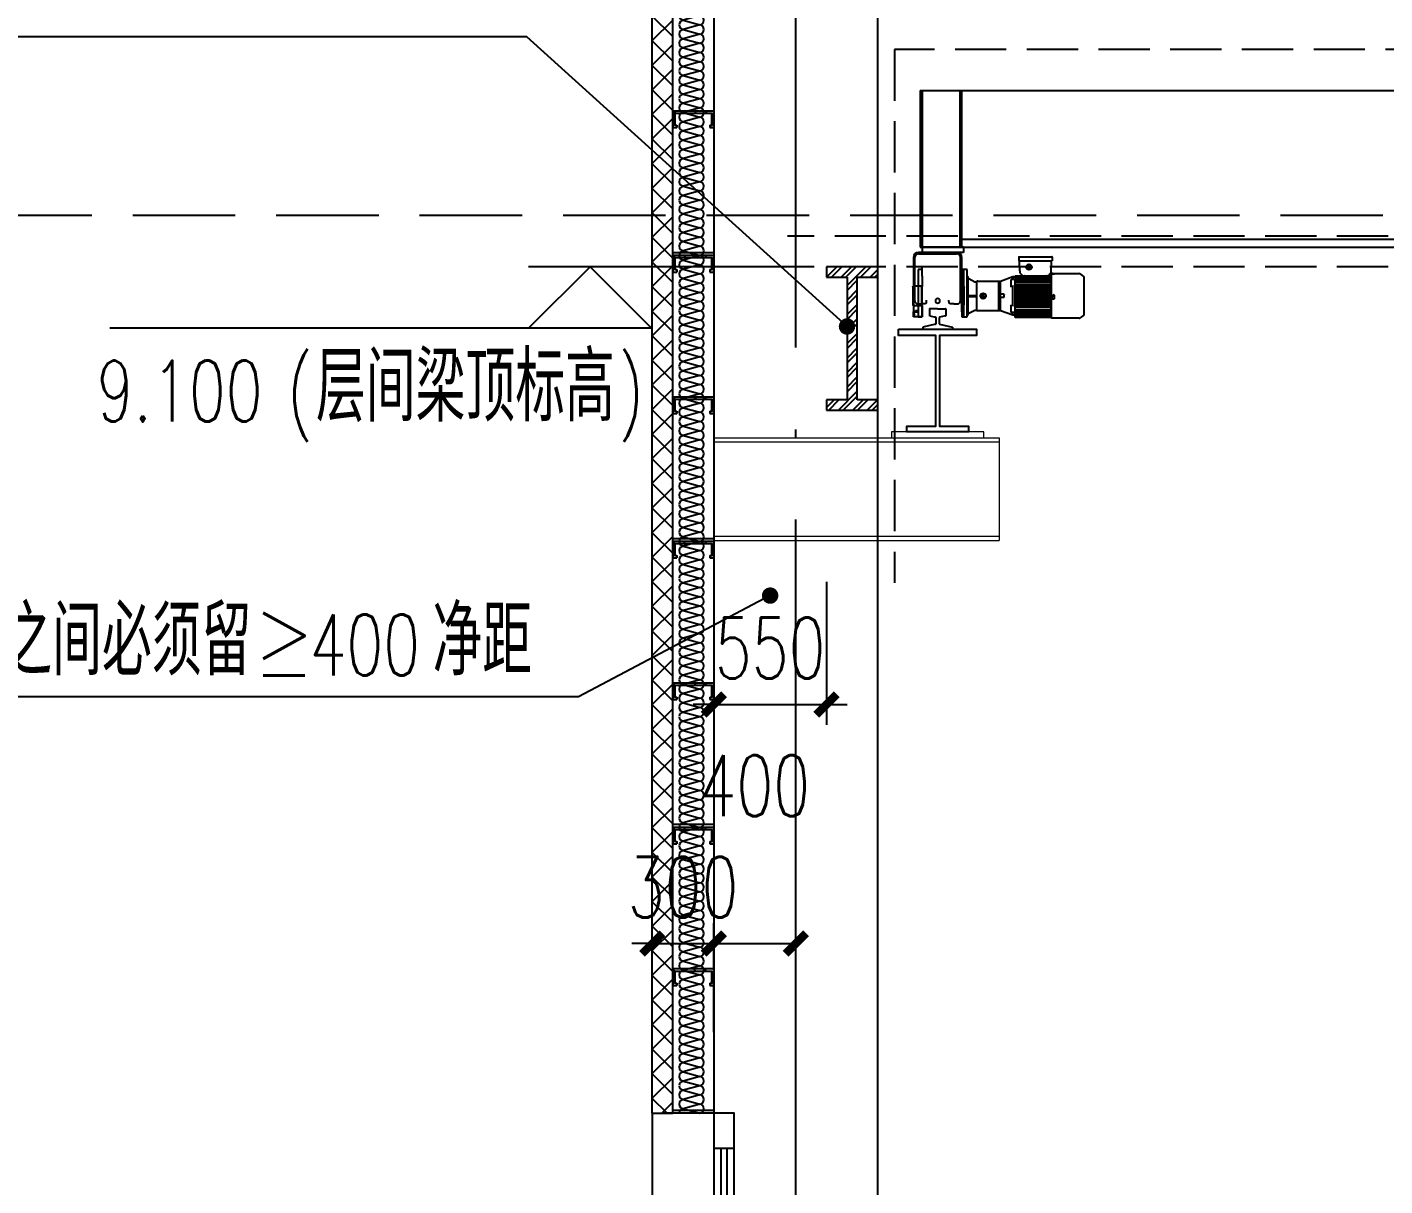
# Model space of a CAD drawing. Extents: x -1899985 to -450366, y 556196 to 2151267.
# Drawn here: x -676970 to -670346, y 572874 to 578526 of the extents above; entities that cross this region are included whole.
import ezdxf

# ---------------------------------------------------------------- set-up
doc = ezdxf.new("R2010")
doc.units = 0
doc.header["$LTSCALE"] = 1000
doc.header["$MEASUREMENT"] = 0
for name, pattern in [('__DASH', [0.35, 0.25, -0.1]), ('DASH', [0.35, 0.25, -0.1]), ('DOTE', [2.42, 2, -0.2, 0.02, -0.2]), ('HIDDEN', [0.375, 0.25, -0.125])]:
    doc.linetypes.add(name, pattern=pattern)
doc.layers.get('Defpoints').update_dxf_attribs({"color": 210})
for name, color, linetype in [('06A-01-03', 7, 'Continuous'), ('5剖面线层', 2, 'Continuous'), ('A-AXIS-DOTE', 14, 'DOTE'), ('A-AXIS-DP', 126, 'Continuous'), ('A-AXIS-SYMB', 3, 'Continuous'), ('A-HATCH-2', 251, 'Continuous'), ('A-LIN-V', 9, 'Continuous'), ('A-WINDOW', 140, 'Continuous'), ('AS-COLN', 6, 'Continuous'), ('AS-WALL', 40, 'Continuous'), ('COLUMN', 9, 'Continuous'), ('CRANE', 11, 'HIDDEN'), ('DIM_ELEV', 3, 'Continuous'), ('FAG16-10.01MA1-被', 7, 'Continuous'), ('FAG16-10.02MA1-被', 7, 'Continuous'), ('FAG16-10MA1-端梁结构', 7, 'Continuous'), ('FAG16-20.02MA1-轴', 7, 'Continuous'), ('FHSGH10105-主梁-01', 7, 'Continuous'), ('FHSGH10105-主梁-02', 7, 'Continuous'), ('FHSGH10105-主梁-04', 7, 'Continuous'), ('FHSGH10105-主梁-06', 7, 'Continuous'), ('G80接口', 7, 'Continuous'), ('G80箱体', 7, 'Continuous'), ('PUB_HATCH', 8, 'Continuous'), ('PUB_TEXT', 7, 'Continuous'), ('S-SB', 21, 'Continuous'), ('六角头螺栓_M5-135', 7, 'Continuous'), ('后端盖', 7, 'Continuous'), ('建-墙-填充', 8, 'Continuous'), ('建-柱-钢', 9, 'Continuous'), ('接线盒', 7, 'Continuous'), ('接线盒盖', 7, 'Continuous'), ('机壳', 7, 'Continuous'), ('电机接线盒密封垫', 7, 'Continuous'), ('端盖', 7, 'Continuous'), ('连接板', 7, 'Continuous'), ('齿轴1', 7, 'Continuous')]:
    doc.layers.add(name, color=color, linetype=linetype)
doc.layers.add('A-加建区域', color=47, linetype='Continuous', plot=False)
doc.layers.add('S-bkl', color=4, linetype='Continuous', lineweight=0)
doc.styles.add('_TCH_DIM', font='SIMPLEX', dxfattribs={"bigfont": 'GBCBIG'})
doc.styles.add('_TCH_DIM_T3', font='SIMPLEX', dxfattribs={"width": 0.705882, "bigfont": 'GBCBIG'})
doc.dimstyles.new('_TCH_ARCH&&100', dxfattribs={"dimtxt": 297.5, "dimasz": 100, "dimexe": 100, "dimexo": 100, "dimgap": 126.25, "dimtad": 1, "dimdec": 0, "dimzin": 0, "dimdsep": 46, "dimtxsty": '_TCH_DIM_T3', "dimblk": 'ARCHTICK', "dimcen": 0.09, "dimclrt": 7, "dimazin": 2, "dimtfac": 1, "dimtdec": 0, "dimtix": 1, "dimtmove": 2, "dimatfit": 3, "dimfxl": 0, "dimtolj": 1, "dimtzin": 0, "dimarcsym": 0})

# ---------------------------------------------------------------- blocks, each defined once
blk = doc.blocks.new('w432424324')
at = {"layer": 'A-加建区域', "linetype": 'DASH'}
for points in [[(-750464.7, 577507.5), (-768794.7, 577507.5)], [(-750464.7, 577357.5), (-768794.7, 577357.5)]]:
    blk.add_lwpolyline(points, dxfattribs=at)
at = {"layer": 'COLUMN'}
blk.add_lwpolyline([(-769154.7, 584057.5), (-769154.7, 568257.5), (-768354.7, 568257.5), (-768354.7, 584057.5)], close=True, dxfattribs=at)
blk = doc.blocks.new('CURVEPATTERNLIB$SYSLIB$岩棉板')
at = {"color": 0}
for p, q in [((0, -17), (12, -67)), ((12, -67), (24, -17))]:
    blk.add_line(p, q, dxfattribs=at)
for centre, start, end in [((12, -17), 0, 180), ((0, -67), 270, 0), ((24, -67), 180, 270)]:
    blk.add_arc(centre, 12, start, end, dxfattribs=at)
blk = doc.blocks.new('CURVEPATTERNLIB$SYSLIB$防水材料1')
at = {"layer": 'PUB_HATCH'}
h = blk.add_hatch(dxfattribs=at)
h.set_pattern_fill('ANSI31', color=256, scale=10, angle=90, style=0)
h.set_pattern_definition([(45, (-196995.837, -685381.036), (11.22532015, -11.22532015), [])])
h.paths.add_polyline_path([(35, 0), (0, 0), (0, -100), (35, -100), (35, -90), (30, -90), (30, -95), (5, -95), (5, -5), (30, -5), (30, -10), (35, -10)])
h = blk.add_hatch(dxfattribs=at)
h.set_pattern_fill('ANSI31', color=256, scale=10, angle=90, style=0)
h.set_pattern_definition([(45, (-196695.837, -685381.036), (11.22532015, -11.22532015), [])])
h.paths.add_polyline_path([(335, 0), (300, 0), (300, -100), (335, -100), (335, -90), (330, -90), (330, -95), (305, -95), (305, -5), (330, -5), (330, -10), (335, -10)])
at = {"layer": 'A-LIN-V', "extrusion": (-3.26108e-18, 2.41725e-31, -1)}
blk.add_line((600, 0), (600, -100), dxfattribs=at)
at = {"layer": 'A-LIN-V'}
for p, q in [((30, -10), (35, -10)), ((330, -10), (335, -10)), ((30, -90), (35, -90)), ((330, -90), (335, -90))]:
    blk.add_line(p, q, dxfattribs=at)
at = {"layer": 'A-LIN-V', "extrusion": (-3.26108e-18, 2.41725e-31, -1)}
for points in [[(-35, -10), (-35, 0), (0, 0), (0, -100), (-35, -100), (-35, -90)], [(-335, -10), (-335, 0), (-300, 0), (-300, -100), (-335, -100), (-335, -90)], [(-30, -10), (-30, -5), (-5, -5), (-5, -95), (-30, -95), (-30, -90)], [(-330, -10), (-330, -5), (-305, -5), (-305, -95), (-330, -95), (-330, -90)]]:
    blk.add_lwpolyline(points, dxfattribs=at)
at = {"layer": 'A-LIN-V', "xscale": 0.8142221102150538, "yscale": 0.8108108108108109, "zscale": 0.8142221102150538}
for p in [(0, -20.1), (19.5, -20.1), (39.1, -20.1), (58.6, -20.1), (78.2, -20.1), (97.7, -20.1), (117.2, -20.1), (136.8, -20.1), (156.3, -20.1), (175.9, -20.1), (195.4, -20.1), (215, -20.1), (234.5, -20.1), (254, -20.1), (273.6, -20.1), (293.1, -20.1), (312.7, -20.1), (332.2, -20.1), (351.7, -20.1), (371.3, -20.1), (390.8, -20.1), (410.4, -20.1), (429.9, -20.1), (449.5, -20.1), (469, -20.1), (488.5, -20.1), (508.1, -20.1), (527.6, -20.1), (547.2, -20.1), (566.7, -20.1), (586.2, -20.1)]:
    blk.add_blockref('CURVEPATTERNLIB$SYSLIB$岩棉板', p, dxfattribs=at)
blk = doc.blocks.new('e54645')
at = {"layer": 'PUB_HATCH'}
h = blk.add_hatch(dxfattribs=at)
h.set_pattern_fill('多孔材料', color=256, scale=30, style=0)
h.set_pattern_definition([(45, (60, 0), (-60.000061, 60.000061), []), (135, (60, 0), (-60.000061, -60.000061), [])])
h.paths.add_polyline_path([(-1138445, 572427.5), (-1138445, 578007.5), (-1138545, 578007.5), (-1138545, 572427.5)])
at = {"layer": 'A-LIN-V'}
for p, q in [((-1138545, 572427.5), (-1138545, 567457.5, 0)), ((-1138145, 572427.5), (-1138495, 572427.5))]:
    blk.add_line(p, q, dxfattribs=at)
at = {"layer": 'A-WINDOW'}
for points in [[(-1138245, 572427.5), (-1138245, 572427.5), (-1138245, 572257.5), (-1138145, 572257.5), (-1138145, 572427.5), (-1138245, 572427.5)], [(-1138245, 572257.5), (-1138245, 567627.5)], [(-1138210, 572257.5), (-1138210, 567627.5)]]:
    blk.add_lwpolyline(points, dxfattribs=at)
at = {"layer": 'A-WINDOW', "elevation": 0}
for points in [[(-1138180, 567627.5), (-1138180, 572257.5)], [(-1138145, 567627.5), (-1138145, 572257.5)]]:
    blk.add_lwpolyline(points, dxfattribs=at)
at = {"layer": 'AS-WALL'}
for p, q in [((-1138545, 572427.5), (-1138545, 578007.5)), ((-1138445, 572427.5), (-1138445, 578007.5)), ((-1138545, 572427.5), (-1138445, 572427.5))]:
    blk.add_line(p, q, dxfattribs=at)
at = {"layer": 'COLUMN'}
blk.add_lwpolyline([(-1138245, 582457.5), (-1138245, 567627.5)], dxfattribs=at)
at = {"layer": 'A-HATCH-2', "xscale": 2.302811452123795, "yscale": 1.999999999990687, "zscale": 1.999999999990687, "rotation": 269.9999999986397}
for p in [(-1138245, 578007.5), (-1138245, 576612.5), (-1138245, 575217.5), (-1138245, 573822.5)]:
    blk.add_blockref('CURVEPATTERNLIB$SYSLIB$防水材料1', p, dxfattribs=at)
blk = doc.blocks.new('吊车5')
at = {"layer": '5剖面线层'}
h = blk.add_hatch(color=3, dxfattribs=at)
h.dxf.hatch_style = 1
h.paths.add_polyline_path([(1555843.8, -79902.2, 1), (1555816.6, -79902.2, 1)])
at = {"color": 3, "ltscale": 0.5}
for p, q in [((1555344.4, -80107.2), (1555344.4, -80138.3)), ((1555345.6, -80139.8), (1555374.6, -80146.5)), ((1555384.3, -80105.6), (1555345.9, -80105.6)), ((1555375.9, -80148), (1555375.9, -80179.4)), ((1555384.3, -80105.6), (1555422.6, -80105.6)), ((1555392.7, -80148), (1555392.7, -80179.4)), ((1555423, -80139.8), (1555393.9, -80146.5)), ((1555424.2, -80107.2), (1555424.2, -80138.3)), ((1555374.6, -80181), (1555311.9, -80195.4)), ((1555374.6, -80181), (1555311.9, -80195.4)), ((1555311.9, -80195.4), (1555311.9, -80205.4)), ((1555311.9, -80205.4), (1555456.7, -80205.4)), ((1555375.9, -80153.1), (1555375.9, -80179.4)), ((1555392.7, -80153.1), (1555392.7, -80179.4)), ((1555393.9, -80181), (1555456.7, -80195.4)), ((1555393.9, -80181), (1555456.7, -80195.4)), ((1555456.7, -80195.4), (1555456.7, -80205.4))]:
    blk.add_line(p, q, dxfattribs=at)
at = {"color": 3}
blk.add_line((1555513.5, -80086.9), (1555510.4, -80086.9), dxfattribs=at)
at = {"color": 6, "linetype": 'DASH'}
blk.add_lwpolyline([(1563769.3, -78840.6), (1555174.3, -78840.6), (1555174.3, -81443.1)], dxfattribs=at)
at = {"color": 3}
blk.add_lwpolyline([(1555276.2, -80113.6), (1555289.7, -80113.6), (1555289.7, -80121.4), (1555276.2, -80121.4)], close=True, dxfattribs=at)
at = {"color": 3, "ltscale": 0.5}
for centre, start, end in [((1555345.9, -80107.2), 90, 180), ((1555345.9, -80138.3), 180, 257), ((1555374.3, -80148), 0, 77), ((1555394.3, -80148), 103, 180), ((1555422.6, -80107.2), 0, 90), ((1555422.6, -80138.3), 282.99999, 0), ((1555374.3, -80179.4), 283, 0), ((1555374.3, -80179.4), 283, 0), ((1555394.3, -80179.4), 180, 257), ((1555394.3, -80179.4), 180, 257)]:
    blk.add_arc(centre, 1.57, start, end, dxfattribs=at)
at = {"layer": '06A-01-03', "color": 3, "linetype": 'Continuous'}
for p, q in [((1555939.8, -79934.2), (1555939.8, -79934.3)), ((1555939.8, -79934.2), (1555946.9, -79934.2)), ((1555946.9, -79934.3), (1555939.8, -79934.3)), ((1555939.8, -79934.3), (1555939.8, -79935.1)), ((1555939.8, -80047.8), (1555939.8, -79935.1)), ((1555939.8, -79935.1), (1555950.8, -79935.1)), ((1555946.9, -79934.2), (1555946.9, -79934.3)), ((1555946.9, -79935.1), (1555946.9, -79934.3)), ((1555954.7, -79934.7), (1555954.7, -79934.2)), ((1555954.7, -79934.2), (1556075.4, -79934.2)), ((1556080.2, -79935.8), (1556097.1, -79949.1)), ((1556100.1, -80130.5), (1556100.1, -79955.3)), ((1555946.9, -80047.8), (1555939.8, -80047.8)), ((1555950.8, -80057), (1555939.8, -80057)), ((1555939.8, -80057.1), (1555939.8, -80057)), ((1555939.8, -80151.7), (1555939.8, -80057.1)), ((1555939.8, -80057.1), (1555950.8, -80057.1)), ((1555946.9, -80042.2), (1555946.9, -80047.8)), ((1555954.7, -80053.2), (1555954.7, -80042.2)), ((1556097.1, -80136.7), (1556080.2, -80150)), ((1555946.9, -80151.7), (1555939.8, -80151.7)), ((1556075.4, -80151.7), (1555954.7, -80151.7))]:
    blk.add_line(p, q, dxfattribs=at)
for centre, radius, start, end in [((1555950.8, -79852.4), 81.9, 267.25098, 272.74902), ((1556075.4, -79942), 7.86, 51.84277, 90), ((1556092.2, -79955.3), 7.86, 0, 51.84277), ((1555950.8, -80042.2), 3.93, 359.65217, 180.34783), ((1555950.8, -80053.1), 3.91, 269.79706, 359.8507), ((1555950.8, -80053.2), 3.91, 269.78729, 359.86274), ((1556075.4, -80143.8), 7.86, 270, 308.15723), ((1556092.2, -80130.5), 7.86, 308.15723, 0), ((1555950.8, -80233.5), 81.9, 87.25098, 92.74902)]:
    blk.add_arc(centre, radius, start, end, dxfattribs=at)
blk.add_open_spline([(1555950.8, -79935.1), (1555950.9, -79935.1), (1555951, -79935.1), (1555951.3, -79935.1), (1555951.6, -79935.1), (1555951.9, -79935.1), (1555952.4, -79935.1), (1555953, -79935), (1555953.6, -79935), (1555954.1, -79934.9), (1555954.4, -79934.8), (1555954.6, -79934.8), (1555954.6, -79934.7), (1555954.7, -79934.7), (1555954.7, -79934.7), (1555954.7, -79934.7)], degree=3, knots=[0, 0, 0, 0, 0.041659, 0.083241, 0.124924, 0.187526, 0.250171, 0.374622, 0.499792, 0.624328, 0.7493, 0.81163, 0.874211, 0.937221, 1, 1, 1, 1], dxfattribs=at)
at = {"layer": 'FAG16-10.01MA1-被', "color": 3, "linetype": 'Continuous'}
for p, q in [((1555325, -80082), (1555305.7, -80082)), ((1555328.5, -80078.9), (1555325, -80082)), ((1555329.3, -80062.9), (1555328.5, -80078.9)), ((1555440.1, -80078.7), (1555439.3, -80062.9)), ((1555443.4, -80082), (1555440.1, -80078.7)), ((1555462.9, -80082), (1555443.4, -80082))]:
    blk.add_line(p, q, dxfattribs=at)
at = {"layer": 'FAG16-10.02MA1-被', "color": 3, "linetype": 'Continuous'}
for p, q in [((1555263.4, -79996.8), (1555263.4, -79995.8)), ((1555308.2, -79995.8), (1555263.4, -79995.8)), ((1555263.4, -79996.8), (1555263.4, -80090.1)), ((1555263.4, -79998.1), (1555266.4, -79998.1)), ((1555305, -79998.9), (1555308.2, -79995.8)), ((1555305, -79999.9), (1555305, -79998.9)), ((1555305, -79999.9), (1555305, -80086.9)), ((1555308.2, -79995.8), (1555308.2, -79996.8)), ((1555308.2, -80090.1), (1555308.2, -79996.8)), ((1555502.1, -79998.1), (1555505.2, -79998.1)), ((1555505.2, -79996.8), (1555505.2, -79995.8)), ((1555505.2, -79995.8), (1555510.4, -79995.8)), ((1555505.2, -79996.8), (1555505.2, -80090.1)), ((1555510.4, -79996.8), (1555510.4, -79995.8)), ((1555510.4, -79995.8), (1555513.5, -79998.9)), ((1555510.4, -79996.8), (1555510.4, -80090.1)), ((1555513.5, -79998.9), (1555513.5, -79999.9)), ((1555513.5, -80086.9), (1555513.5, -79999.9)), ((1555266.4, -80087.7), (1555263.4, -80087.7)), ((1555263.4, -80090.1), (1555308.2, -80090.1)), ((1555308.2, -80090.1), (1555305, -80086.9)), ((1555505.2, -80087.7), (1555502.1, -80087.7)), ((1555510.4, -80090.1), (1555505.2, -80090.1))]:
    blk.add_line(p, q, dxfattribs=at)
at = {"layer": 'FAG16-10MA1-端梁结构', "color": 3, "linetype": 'Continuous'}
for p, q in [((1555266.4, -79855.9), (1555266.4, -80119.9)), ((1555272.7, -80066.3), (1555272.7, -79855.9)), ((1555477, -79830.8), (1555291.6, -79830.8)), ((1555291.6, -79837.1), (1555477, -79837.1)), ((1555495.9, -80066.3), (1555495.9, -79855.9)), ((1555502.1, -80119.9), (1555502.1, -79855.9)), ((1555510, -79914.1), (1555502.1, -79914.1)), ((1555510, -79945.5), (1555510, -79914.1)), ((1555510, -79945.5), (1555510, -79995.8)), ((1555288.4, -80082), (1555305.7, -80082)), ((1555462.9, -80082), (1555480.1, -80082)), ((1555266.4, -80145.1), (1555266.4, -80119.9)), ((1555308.6, -80145.1), (1555266.4, -80145.1)), ((1555308.6, -80113.6), (1555308.6, -80090.1)), ((1555308.6, -80113.6), (1555308.6, -80145.1)), ((1555502.1, -80119.9), (1555502.1, -80145.1)), ((1555502.1, -80145.1), (1555510, -80145.1)), ((1555510, -80090.1), (1555510, -80113.6)), ((1555510, -80145.1), (1555510, -80113.6))]:
    blk.add_line(p, q, dxfattribs=at)
for centre, radius, start, end in [((1555291.6, -79855.9), 25.1, 90, 180), ((1555291.6, -79855.9), 18.9, 90, 180), ((1555477, -79855.9), 25.1, 0, 90), ((1555477, -79855.9), 18.9, 0, 90), ((1555288.4, -80066.3), 15.7, 180, 270), ((1555384.3, -80066.5), 11, 0, 180), ((1555384.3, -80066.5), 11, 180, 0), ((1555480.1, -80066.3), 15.7, 270, 0), ((1555291.6, -80119.9), 25.1, 180, 221.40962)]:
    blk.add_arc(centre, radius, start, end, dxfattribs=at)
at = {"layer": 'FAG16-20.02MA1-轴', "color": 3, "linetype": 'Continuous'}
for p, q in [((1555289.7, -79914.1), (1555289.7, -79945.5)), ((1555308.6, -79914.1), (1555289.7, -79914.1)), ((1555289.7, -79945.5), (1555289.7, -80113.6)), ((1555510, -79914.1), (1555510, -79945.5)), ((1555528.9, -79914.1), (1555510, -79914.1)), ((1555510, -79995.8), (1555510, -79945.5)), ((1555528.9, -79945.5), (1555528.9, -79914.1)), ((1555528.9, -80113.6), (1555528.9, -79945.5)), ((1555289.7, -80113.6), (1555289.7, -80145.1)), ((1555289.7, -80145.1), (1555308.6, -80145.1)), ((1555308.6, -80090.1), (1555308.6, -80113.6)), ((1555308.6, -80145.1), (1555308.6, -80113.6)), ((1555510, -80113.6), (1555510, -80090.1)), ((1555510, -80113.6), (1555510, -80145.1)), ((1555510, -80145.1), (1555528.9, -80145.1)), ((1555528.9, -80145.1), (1555528.9, -80113.6))]:
    blk.add_line(p, q, dxfattribs=at)
at = {"layer": 'FHSGH10105-主梁-01', "color": 3, "linetype": 'Continuous'}
for p, q in [((1555299.5, -79040.6), (1555299.5, -79653.6)), ((1555308.6, -79040.6), (1555308.6, -79653.6)), ((1555299.5, -79653.6), (1555299.5, -79805.6)), ((1555308.6, -79653.6), (1555308.6, -79810.7))]:
    blk.add_line(p, q, dxfattribs=at)
at = {"layer": 'FHSGH10105-主梁-02', "color": 3, "linetype": 'Continuous'}
for p, q in [((1555494.3, -79653.2), (1555494.3, -79040.6)), ((1555503.3, -79653.2), (1555503.3, -79040.6)), ((1555494.3, -79805.6), (1555494.3, -79653.2)), ((1555503.3, -79805.6), (1555503.3, -79653.2))]:
    blk.add_line(p, q, dxfattribs=at)
at = {"layer": 'FHSGH10105-主梁-04', "color": 3, "linetype": 'Continuous'}
blk.add_line((1555299.5, -79040.6), (1563769.3, -79040.6), dxfattribs=at)
at = {"layer": 'FHSGH10105-主梁-06', "color": 3, "linetype": 'Continuous'}
for p, q in [((1555299.5, -79805.6), (1563769.3, -79805.6)), ((1555503.3, -79766.3), (1563769.3, -79766.3))]:
    blk.add_line(p, q, dxfattribs=at)
at = {"layer": 'G80接口', "color": 3, "linetype": 'Continuous'}
for p, q in [((1555691.5, -79970.6), (1555751.2, -79948.6)), ((1555751.2, -79948.6), (1555751.2, -79962.1)), ((1555751.2, -79948.6), (1555762.2, -79948.6)), ((1555683.6, -80115.2), (1555683.6, -79970.6)), ((1555683.6, -79970.6), (1555691.5, -79970.6)), ((1555691.5, -80035.1), (1555691.5, -79970.6)), ((1555743.4, -79962.2), (1555743.4, -79962.8)), ((1555743.4, -79963.6), (1555743.4, -79962.8)), ((1555762.2, -79962.8), (1555743.4, -79962.8)), ((1555743.4, -79972.5), (1555743.4, -79963.6)), ((1555743.4, -79974.6), (1555743.4, -79972.5)), ((1555743.4, -79997.8), (1555743.4, -79974.6)), ((1555743.4, -79997.8), (1555743.4, -80000)), ((1555751.2, -80091.6), (1555751.2, -79994.3)), ((1555762.2, -79954), (1555762.2, -79961)), ((1555762.2, -79972.5), (1555762.2, -79963.6)), ((1555762.2, -79988), (1555762.2, -79978.2)), ((1555762.2, -80001.2), (1555762.2, -79996.3)), ((1555762.2, -80015.2), (1555762.2, -80008.8)), ((1555708.5, -80035.1), (1555691.5, -80035.1)), ((1555691.5, -80050.8), (1555691.5, -80035.1)), ((1555708.5, -80050.8), (1555691.5, -80050.8)), ((1555691.5, -80115.2), (1555691.5, -80050.8)), ((1555762.2, -80029.9), (1555762.2, -80021.1)), ((1555762.2, -80046.8), (1555762.2, -80039)), ((1555762.2, -80064.7), (1555762.2, -80056.3)), ((1555762.2, -80077.6), (1555762.2, -80070.7)), ((1555762.2, -80089.5), (1555762.2, -80084.6)), ((1555691.5, -80115.2), (1555683.6, -80115.2)), ((1555751.2, -80137.2), (1555691.5, -80115.2)), ((1555743.4, -80085.8), (1555743.4, -80088.1)), ((1555743.4, -80111.2), (1555743.4, -80088.1)), ((1555743.4, -80113.3), (1555743.4, -80111.2)), ((1555743.4, -80122.3), (1555743.4, -80113.3)), ((1555743.4, -80123.1), (1555743.4, -80122.3)), ((1555743.4, -80123.1), (1555743.4, -80123.6)), ((1555762.2, -80123.1), (1555743.4, -80123.1)), ((1555751.2, -80137.2), (1555751.2, -80123.7)), ((1555762.2, -80137.2), (1555751.2, -80137.2)), ((1555762.2, -80107.6), (1555762.2, -80097.8)), ((1555762.2, -80122.3), (1555762.2, -80113.3))]:
    blk.add_line(p, q, dxfattribs=at)
for centre, radius, start, end in [((1557319.6, -79492), 1646.8, 197.68749, 197.74706), ((1555750.9, -79962.2), 0.34, 332.07694, 0.27003), ((1555750.3, -79994.2), 0.868, 359.56701, 17.36443), ((1555736.8, -80042.9), 29.4, 164.48016, 195.51984), ((1557320.1, -80594), 1647.3, 162.25295, 162.3125), ((1555750.3, -80091.6), 0.868, 342.63557, 0.43299), ((1555750.9, -80123.7), 0.34, 359.72997, 27.92306)]:
    blk.add_arc(centre, radius, start, end, dxfattribs=at)
for points, knots in [([(1555751.2, -79962.3), (1555751.2, -79962.3), (1555751.1, -79962.4), (1555751.1, -79962.5), (1555751, -79962.6), (1555750.9, -79962.7), (1555750.9, -79962.7), (1555750.9, -79962.7), (1555750.8, -79962.7), (1555750.8, -79962.7), (1555750.8, -79962.7), (1555750.8, -79962.7), (1555750.7, -79962.8), (1555750.7, -79962.8), (1555750.7, -79962.8), (1555750.7, -79962.8), (1555750.7, -79962.8), (1555750.7, -79962.8), (1555750.7, -79962.8), (1555750.7, -79962.8), (1555750.7, -79962.8), (1555750.7, -79962.8), (1555750.7, -79962.8), (1555750.7, -79962.8)], [0, 0, 0, 0, 0.125, 0.25, 0.375, 0.5, 0.625, 0.625, 0.65625, 0.65625, 0.6875, 0.75, 0.875, 0.875, 0.9375, 0.96875, 0.984375, 0.988281, 0.988281, 0.990234, 0.990234, 0.992187, 1, 1, 1, 1]), ([(1555751.2, -80123.5), (1555751.2, -80123.5), (1555751.1, -80123.4), (1555751.1, -80123.3), (1555751, -80123.2), (1555750.9, -80123.2), (1555750.9, -80123.2), (1555750.9, -80123.1), (1555750.9, -80123.1), (1555750.8, -80123.1), (1555750.8, -80123.1), (1555750.7, -80123.1), (1555750.7, -80123.1), (1555750.7, -80123.1), (1555750.7, -80123.1), (1555750.7, -80123.1), (1555750.7, -80123.1), (1555750.7, -80123.1), (1555750.7, -80123.1), (1555750.7, -80123.1), (1555750.7, -80123.1)], [0, 0, 0, 0, 0.125, 0.25, 0.375, 0.5, 0.5, 0.5625, 0.5625, 0.625, 0.75, 0.875, 0.875, 0.9375, 0.96875, 0.984375, 0.988281, 0.988281, 0.992188, 1, 1, 1, 1])]:
    blk.add_open_spline(points, degree=3, knots=knots, dxfattribs=at)
at = {"layer": 'G80箱体', "color": 3, "linetype": 'Continuous'}
for p, q in [((1555528.9, -79948.6), (1555533.6, -79948.6)), ((1555533.6, -80137.2), (1555533.6, -79948.6)), ((1555533.6, -79956.5), (1555536.7, -79958.1)), ((1555536.7, -79958.1), (1555566.6, -79973.8)), ((1555566.6, -79973.8), (1555571.1, -79973.8)), ((1555574.6, -79973.8), (1555571.1, -79973.8)), ((1555573.6, -79977.1), (1555573.6, -80037.4)), ((1555579.9, -79970.6), (1555683.6, -79970.6)), ((1555683.6, -79970.6), (1555683.6, -80115.2)), ((1555536.7, -80040.6), (1555566.6, -80040.6)), ((1555536.7, -80045.3), (1555566.6, -80045.3)), ((1555566.6, -80040.6), (1555571.1, -80040.6)), ((1555566.6, -80040.6), (1555566.6, -80045.3)), ((1555566.6, -80045.3), (1555571.1, -80045.3)), ((1555573.6, -80048.4), (1555573.6, -80108.7)), ((1555574.6, -80037.5), (1555574.6, -80048.3)), ((1555533.6, -80137.2), (1555528.9, -80137.2)), ((1555536.7, -80127.7), (1555533.6, -80129.3)), ((1555536.7, -80127.7), (1555566.6, -80112.1)), ((1555566.6, -80112.1), (1555571.1, -80112.1)), ((1555571.1, -80112.1), (1555574.6, -80112.1)), ((1555683.6, -80115.2), (1555579.9, -80115.2))]:
    blk.add_line(p, q, dxfattribs=at)
for radius in [13.4, 5.43]:
    blk.add_circle((1555606.6, -80042.9), radius, dxfattribs=at)
for centre, radius, start, end in [((1555580, -79977.1), 6.35, 147.95699, 180.0192), ((1555579.9, -79976.9), 6.29, 90, 149.58944), ((1555536.7, -80037.4), 3.14, 180, 270), ((1555536.7, -80048.4), 3.14, 90, 180), ((1555580, -80108.7), 6.35, 179.98073, 212.04308), ((1555579.9, -80108.9), 6.29, 210.38929, 270)]:
    blk.add_arc(centre, radius, start, end, dxfattribs=at)
for points, degree, knots in [([(1555573.6, -80037.4), (1555573.6, -80037.8), (1555573.6, -80038.2), (1555573.2, -80039), (1555573, -80039.3), (1555572.4, -80039.9), (1555572.1, -80040.2), (1555571.3, -80040.5), (1555570.9, -80040.6), (1555570.5, -80040.6)], 3, [0, 0, 0, 0, 0.25, 0.25, 0.5, 0.5, 0.75, 0.75, 1, 1, 1, 1]), ([(1555570.5, -80045.3), (1555570.9, -80045.3), (1555571.3, -80045.3), (1555572.1, -80045.7), (1555572.4, -80045.9), (1555573, -80046.5), (1555573.2, -80046.8), (1555573.6, -80047.6), (1555573.6, -80048), (1555573.6, -80048.4)], 3, [0, 0, 0, 0, 0.25, 0.25, 0.5, 0.5, 0.75, 0.75, 1, 1, 1, 1]), ([(1555571.1, -80040.6), (1555571.8, -80040.6), (1555572.4, -80040.3), (1555573, -80040.1), (1555573.5, -80039.7), (1555573.7, -80039.5), (1555573.9, -80039.3), (1555574.1, -80039), (1555574.3, -80038.7), (1555574.4, -80038.5), (1555574.5, -80038.2), (1555574.6, -80037.9), (1555574.6, -80037.5)], 2, [0, 0, 0, 0.25, 0.25, 0.5, 0.5, 0.625, 0.625, 0.75, 0.75, 0.875, 0.875, 1, 1, 1]), ([(1555574.6, -80048.3), (1555574.6, -80047.7), (1555574.3, -80047.1), (1555574.1, -80046.8), (1555573.9, -80046.6), (1555573.7, -80046.3), (1555573.5, -80046.1), (1555573, -80045.7), (1555572.4, -80045.5), (1555571.8, -80045.3), (1555571.1, -80045.3)], 2, [0, 0, 0, 0.25, 0.25, 0.375, 0.375, 0.5, 0.5, 0.75, 0.75, 1, 1, 1])]:
    blk.add_open_spline(points, degree=degree, knots=knots, dxfattribs=at)
at = {"layer": '六角头螺栓_M5-135', "color": 3, "linetype": 'Continuous'}
for p, q in [((1555762.2, -79970.1), (1555781.5, -79970.1)), ((1555781.5, -79970.1), (1555936.6, -79970.1)), ((1555781.5, -80115.7), (1555762.2, -80115.7)), ((1555936.6, -80115.7), (1555781.5, -80115.7))]:
    blk.add_line(p, q, dxfattribs=at)
at = {"layer": '后端盖', "color": 3, "linetype": 'Continuous'}
for p, q in [((1555936.6, -79937.1), (1555936.6, -79936.8)), ((1555936.6, -79936.8), (1555939.8, -79936.8)), ((1555936.6, -79937.1), (1555936.6, -79938.4)), ((1555936.6, -79938.4), (1555936.6, -79946.2)), ((1555936.6, -79954), (1555936.6, -79961)), ((1555936.6, -79962.4), (1555939.8, -79962.4)), ((1555936.6, -79962.8), (1555936.6, -79973.4)), ((1555936.6, -79984.8), (1555936.6, -79984.6)), ((1555936.6, -79984.8), (1555936.6, -79988)), ((1555936.6, -79995.5), (1555936.6, -80001.2)), ((1555936.6, -80007.5), (1555936.6, -80015.2)), ((1555936.6, -80021.1), (1555936.6, -80029.6)), ((1555936.6, -80035.5), (1555936.6, -80050.3)), ((1555936.6, -80056.3), (1555936.6, -80064.7)), ((1555936.6, -80070.7), (1555936.6, -80078.3)), ((1555936.6, -80084.6), (1555936.6, -80090.3)), ((1555936.6, -80098.3), (1555936.6, -80101)), ((1555936.6, -80101.2), (1555936.6, -80101)), ((1555936.6, -80112.4), (1555936.6, -80123.1)), ((1555939.8, -80123.4), (1555936.6, -80123.4)), ((1555936.6, -80148.7), (1555936.6, -80149)), ((1555939.8, -80149), (1555936.6, -80149))]:
    blk.add_line(p, q, dxfattribs=at)
blk.add_circle((1555950.8, -80042.9), 2.55, dxfattribs=at)
at = {"layer": '接线盒', "color": 3, "linetype": 'Continuous'}
for p, q in [((1555784.7, -79919.8), (1555783.8, -79871.5)), ((1555938.5, -79919.8), (1555939.4, -79871.5)), ((1555784.7, -79919.8), (1555784.8, -79928.4)), ((1555785.8, -79930.6), (1555800, -79944.6)), ((1555800.7, -79944.6), (1555800, -79944.6)), ((1555800.7, -79944.6), (1555807, -79944.6)), ((1555808.5, -79944.6), (1555807, -79944.6)), ((1555808.5, -79944.6), (1555914.7, -79944.6)), ((1555916.3, -79944.6), (1555914.7, -79944.6)), ((1555916.3, -79944.6), (1555922.5, -79944.6)), ((1555923.2, -79944.6), (1555922.5, -79944.6)), ((1555923.2, -79944.6), (1555937.4, -79930.6)), ((1555938.4, -79928.4), (1555938.5, -79919.8))]:
    blk.add_line(p, q, dxfattribs=at)
blk.add_circle((1555830.2, -79902.2), 13.6, dxfattribs=at)
for centre, start, end in [((1555788, -79928.3), 181, 225.5), ((1555935.2, -79928.3), 314.5, 359)]:
    blk.add_arc(centre, 3.14, start, end, dxfattribs=at)
at = {"layer": '接线盒盖', "color": 3, "linetype": 'Continuous'}
for p, q in [((1555780.2, -79853.4), (1555779.9, -79871.5)), ((1555779.9, -79871.5), (1555787.8, -79871.5)), ((1555781, -79851.6), (1555942.2, -79851.6)), ((1555781, -79852.1), (1555781, -79851.6)), ((1555781, -79852.1), (1555781, -79852.7)), ((1555781, -79852.7), (1555788.1, -79852.7)), ((1555787.8, -79871.5), (1555935.5, -79871.5)), ((1555788.1, -79852.7), (1555935.2, -79852.7)), ((1555935.2, -79852.7), (1555942.2, -79852.7)), ((1555935.5, -79871.5), (1555943.3, -79871.5)), ((1555942.2, -79852.1), (1555943, -79852.2)), ((1555943, -79853.4), (1555943.3, -79871.5))]:
    blk.add_line(p, q, dxfattribs=at)
for centre, radius, start, end in [((1555781, -79852.4), 0.79, 91.63649, 171.01573), ((1555781, -79852.4), 0.786, 90, 91.40028), ((1555942.2, -79852.4), 0.786, 88.59972, 90), ((1555937.2, -79851.8), 5, 356.84547, 3.15453), ((1555942.2, -79852.4), 0.791, 9.08588, 88.26189), ((1555942.2, -79853.5), 0.786, 1.00383, 89.99617), ((1555942.2, -79852.4), 0.785, 0.9973, 8.75076)]:
    blk.add_arc(centre, radius, start, end, dxfattribs=at)
blk.add_open_spline([(1555781, -79852.7), (1555780.8, -79852.7), (1555780.6, -79852.8), (1555780.3, -79853), (1555780.2, -79853.2), (1555780.2, -79853.4)], degree=3, knots=[0, 0, 0, 0, 0.5, 0.5, 1, 1, 1, 1], dxfattribs=at)
at = {"layer": '机壳', "color": 3, "linetype": 'Continuous'}
for p, q in [((1555762.2, -79949.3), (1555762.2, -79946.2)), ((1555936.6, -79946.2), (1555762.2, -79946.2)), ((1555762.2, -79954), (1555762.2, -79949.3)), ((1555936.6, -79949.3), (1555762.2, -79949.3)), ((1555936.6, -79946.2), (1555936.6, -79949.3)), ((1555936.6, -79949.3), (1555936.6, -79954)), ((1555936.6, -79954), (1555762.2, -79954)), ((1555762.2, -79965.2), (1555762.2, -79961)), ((1555936.6, -79961), (1555762.2, -79961)), ((1555936.6, -79965.2), (1555762.2, -79965.2)), ((1555936.6, -79968.5), (1555762.2, -79968.5)), ((1555762.2, -79975.5), (1555762.2, -79970.7)), ((1555936.6, -79970.7), (1555762.2, -79970.7)), ((1555762.2, -79978.2), (1555762.2, -79975.5)), ((1555936.6, -79975.5), (1555762.2, -79975.5)), ((1555936.6, -79987.5), (1555762.2, -79987.5)), ((1555762.2, -79990.1), (1555762.2, -79988)), ((1555936.6, -79988), (1555762.2, -79988)), ((1555762.2, -79996.3), (1555762.2, -79990.1)), ((1555936.6, -79990.1), (1555762.2, -79990.1)), ((1555936.6, -79997.2), (1555762.2, -79997.2)), ((1555762.2, -80003.4), (1555762.2, -80001.2)), ((1555936.6, -80001.2), (1555762.2, -80001.2)), ((1555762.2, -80008.2), (1555762.2, -80003.4)), ((1555936.6, -80003.4), (1555762.2, -80003.4)), ((1555936.6, -80008.8), (1555762.2, -80008.8)), ((1555762.2, -80017.5), (1555762.2, -80015.2)), ((1555936.6, -80015.2), (1555762.2, -80015.2)), ((1555762.2, -80020.7), (1555762.2, -80017.5)), ((1555936.6, -80017.5), (1555762.2, -80017.5)), ((1555936.6, -79961), (1555936.6, -79965.2)), ((1555936.6, -79970.7), (1555936.6, -79975.5)), ((1555936.6, -79975.5), (1555936.6, -79984.6)), ((1555936.6, -79988), (1555936.6, -79990.1)), ((1555936.6, -79990.1), (1555936.6, -79995.5)), ((1555936.6, -80001.2), (1555936.6, -80003.4)), ((1555936.6, -80003.4), (1555936.6, -80007.5)), ((1555936.6, -80015.2), (1555936.6, -80017.5)), ((1555936.6, -80017.5), (1555936.6, -80020.3)), ((1555936.6, -80021.1), (1555762.2, -80021.1)), ((1555936.6, -80029.6), (1555762.2, -80029.6)), ((1555762.2, -80032.7), (1555762.2, -80029.9)), ((1555762.2, -80039), (1555762.2, -80032.7)), ((1555936.6, -80032.7), (1555762.2, -80032.7)), ((1555936.6, -80039), (1555762.2, -80039)), ((1555762.2, -80053.1), (1555762.2, -80046.8)), ((1555936.6, -80046.8), (1555762.2, -80046.8)), ((1555762.2, -80055.9), (1555762.2, -80053.1)), ((1555936.6, -80053.1), (1555762.2, -80053.1)), ((1555936.6, -80056.3), (1555762.2, -80056.3)), ((1555936.6, -80064.7), (1555762.2, -80064.7)), ((1555762.2, -80068.3), (1555762.2, -80065.1)), ((1555762.2, -80070.7), (1555762.2, -80068.3)), ((1555936.6, -80068.3), (1555762.2, -80068.3)), ((1555936.6, -80070.7), (1555762.2, -80070.7)), ((1555936.6, -80077), (1555762.2, -80077)), ((1555762.2, -80082.4), (1555762.2, -80077.6)), ((1555762.2, -80084.6), (1555762.2, -80082.4)), ((1555936.6, -80082.4), (1555762.2, -80082.4)), ((1555936.6, -80084.6), (1555762.2, -80084.6)), ((1555936.6, -80030.3), (1555936.6, -80032.7)), ((1555936.6, -80032.7), (1555936.6, -80039)), ((1555936.6, -80046.8), (1555936.6, -80053.1)), ((1555936.6, -80053.1), (1555936.6, -80055.5)), ((1555936.6, -80065.5), (1555936.6, -80068.3)), ((1555936.6, -80068.3), (1555936.6, -80070.7)), ((1555936.6, -80078.3), (1555936.6, -80082.4)), ((1555936.6, -80082.4), (1555936.6, -80084.6)), ((1555936.6, -80088.7), (1555762.2, -80088.7)), ((1555762.2, -80095.7), (1555762.2, -80089.5)), ((1555762.2, -80097.8), (1555762.2, -80095.7)), ((1555936.6, -80095.7), (1555762.2, -80095.7)), ((1555936.6, -80097.8), (1555762.2, -80097.8)), ((1555936.6, -80098.3), (1555762.2, -80098.3)), ((1555762.2, -80110.3), (1555762.2, -80107.6)), ((1555762.2, -80115.1), (1555762.2, -80110.3)), ((1555936.6, -80110.3), (1555762.2, -80110.3)), ((1555936.6, -80115.1), (1555762.2, -80115.1)), ((1555936.6, -80117.3), (1555762.2, -80117.3)), ((1555762.2, -80124.8), (1555762.2, -80120.6)), ((1555936.6, -80120.6), (1555762.2, -80120.6)), ((1555762.2, -80134.1), (1555762.2, -80124.8)), ((1555936.6, -80124.8), (1555762.2, -80124.8)), ((1555762.2, -80135.3), (1555762.2, -80134.1)), ((1555936.6, -80134.1), (1555762.2, -80134.1)), ((1555762.2, -80140.6), (1555762.2, -80135.3)), ((1555936.6, -80135.3), (1555762.2, -80135.3)), ((1555762.2, -80141.5), (1555762.2, -80140.6)), ((1555936.6, -80140.6), (1555762.2, -80140.6)), ((1555762.2, -80145.3), (1555762.2, -80141.5)), ((1555936.6, -80141.5), (1555762.2, -80141.5)), ((1555762.2, -80145.9), (1555762.2, -80145.3)), ((1555936.6, -80145.3), (1555762.2, -80145.3)), ((1555762.2, -80148.5), (1555762.2, -80145.9)), ((1555936.6, -80145.9), (1555762.2, -80145.9)), ((1555762.2, -80148.9), (1555762.2, -80148.5)), ((1555936.6, -80148.5), (1555762.2, -80148.5)), ((1555936.6, -80148.9), (1555762.2, -80148.9)), ((1555936.6, -80090.3), (1555936.6, -80095.7)), ((1555936.6, -80095.7), (1555936.6, -80097.8)), ((1555936.6, -80101.2), (1555936.6, -80110.3)), ((1555936.6, -80110.3), (1555936.6, -80115.1)), ((1555936.6, -80120.6), (1555936.6, -80124.8)), ((1555936.6, -80125.2), (1555936.6, -80134.1)), ((1555936.6, -80134.1), (1555936.6, -80135.3)), ((1555936.6, -80135.3), (1555936.6, -80140.6)), ((1555936.6, -80140.6), (1555936.6, -80141.5)), ((1555936.6, -80141.5), (1555936.6, -80145.3)), ((1555936.6, -80145.3), (1555936.6, -80145.9)), ((1555936.6, -80145.9), (1555936.6, -80148.5)), ((1555936.6, -80148.5), (1555936.6, -80148.9))]:
    blk.add_line(p, q, dxfattribs=at)
at = {"layer": '电机接线盒密封垫', "color": 3, "linetype": 'Continuous'}
for p, q in [((1555802.3, -79946.2), (1555802.3, -79944.6)), ((1555920.9, -79944.6), (1555920.9, -79946.2))]:
    blk.add_line(p, q, dxfattribs=at)
at = {"layer": '端盖', "color": 3, "linetype": 'Continuous'}
for p, q in [((1555308.6, -79901.5), (1555266.4, -79901.5)), ((1555308.6, -79946.9), (1555308.6, -79901.5)), ((1555308.6, -79946.9), (1555308.6, -79995.8))]:
    blk.add_line(p, q, dxfattribs=at)
at = {"layer": '连接板', "color": 3, "linetype": 'Continuous'}
for p, q in [((1555510, -79805.6), (1555308.6, -79805.6)), ((1555308.6, -79805.6), (1555308.6, -79830.8)), ((1555510, -79805.6), (1555510, -79830.8)), ((1555291.6, -79830.8), (1555308.6, -79830.8)), ((1555510, -79830.8), (1555477, -79830.8))]:
    blk.add_line(p, q, dxfattribs=at)
at = {"layer": '齿轴1', "color": 3, "linetype": 'Continuous'}
blk.add_line((1555682.9, -80045.4), (1555682.9, -80047), dxfattribs=at)
blk.add_arc((1555325.1, -80043.2), 357.7, 359.91686, 0.06737, dxfattribs=at)
blk.add_open_spline([(1555682.9, -80038.8), (1555682.9, -80038.6), (1555682.9, -80038.3), (1555682.9, -80037.7), (1555682.9, -80036.9)], degree=2, knots=[0, 0, 0, 0.5, 0.5, 1, 1, 1], dxfattribs=at)
blk = doc.blocks.new('_ArchTick')
at = {"color": 0, "linetype": 'ByBlock', "const_width": 0.4}
blk.add_lwpolyline([(-0.5, -0.5), (0.5, 0.5)], dxfattribs=at)
blk = doc.blocks.new('*D219')
at = {"layer": 'A-AXIS-DP', "color": 0, "lineweight": -2}
for p, q in [((-673920, 573624), (-673920, 574155.8)), ((-673620, 573624), (-673620, 574155.8)), ((-673920, 574055.8), (-674020, 574055.8)), ((-673920, 574055.8), (-673620, 574055.8)), ((-673620, 574055.8), (-673520, 574055.8))]:
    blk.add_line(p, q, dxfattribs=at)
at = {"layer": 'Defpoints', "color": 0}
for p in [(-673620, 574055.8), (-673920, 573524), (-673620, 573524)]:
    blk.add_point(p, dxfattribs=at)
at = {"layer": 'A-AXIS-DP', "color": 0, "lineweight": -2, "xscale": 100, "yscale": 100, "zscale": 100}
blk.add_blockref('_ArchTick', (-673920, 574055.8), dxfattribs=at)
at = {"layer": 'A-AXIS-DP', "color": 0, "lineweight": -2, "xscale": 100, "yscale": 100, "zscale": 100, "rotation": 180}
blk.add_blockref('_ArchTick', (-673620, 574055.8), dxfattribs=at)
at = {"layer": 'A-AXIS-DP', "color": 7, "insert": (-673770, 574330.8), "char_height": 297.5, "attachment_point": 5, "style": '_TCH_DIM_T3'}
blk.add_mtext('\\A1;300', dxfattribs=at)
blk = doc.blocks.new('*D220')
at = {"layer": 'A-AXIS-DP', "color": 0, "lineweight": -2}
for p, q in [((-673620, 573624), (-673620, 574155.8)), ((-673220, 573624), (-673220, 574155.8)), ((-673620, 574055.8), (-673220, 574055.8))]:
    blk.add_line(p, q, dxfattribs=at)
at = {"layer": 'Defpoints', "color": 0}
for p in [(-673220, 574055.8), (-673620, 573524), (-673220, 573524)]:
    blk.add_point(p, dxfattribs=at)
at = {"layer": 'A-AXIS-DP', "color": 0, "lineweight": -2, "xscale": 100, "yscale": 100, "zscale": 100, "rotation": 180}
blk.add_blockref('_ArchTick', (-673620, 574055.8), dxfattribs=at)
at = {"layer": 'A-AXIS-DP', "color": 0, "lineweight": -2, "xscale": 100, "yscale": 100, "zscale": 100}
blk.add_blockref('_ArchTick', (-673220, 574055.8), dxfattribs=at)
at = {"layer": 'A-AXIS-DP', "color": 7, "insert": (-673420, 574825.4), "char_height": 297.5, "attachment_point": 5, "style": '_TCH_DIM_T3'}
blk.add_mtext('\\A1;400', dxfattribs=at)
blk = doc.blocks.new('*D222')
at = {"layer": 'A-AXIS-SYMB', "color": 0, "lineweight": -2}
for p, q in [((-673620, 575820.5), (-673620, 575122.2)), ((-673070, 575820.5), (-673070, 575122.2)), ((-673620, 575222.2), (-673720, 575222.2)), ((-673620, 575222.2), (-673070, 575222.2)), ((-673070, 575222.2), (-672970, 575222.2))]:
    blk.add_line(p, q, dxfattribs=at)
at = {"layer": 'Defpoints', "color": 0}
for p in [(-673620, 575920.5), (-673070, 575920.5), (-673070, 575222.2)]:
    blk.add_point(p, dxfattribs=at)
at = {"layer": 'A-AXIS-SYMB', "color": 0, "lineweight": -2, "xscale": 100, "yscale": 100, "zscale": 100}
blk.add_blockref('_ArchTick', (-673620, 575222.2), dxfattribs=at)
at = {"layer": 'A-AXIS-SYMB', "color": 0, "lineweight": -2, "xscale": 100, "yscale": 100, "zscale": 100, "rotation": 180}
blk.add_blockref('_ArchTick', (-673070, 575222.2), dxfattribs=at)
at = {"layer": 'A-AXIS-SYMB', "color": 7, "insert": (-673345, 575497.2), "char_height": 297.5, "attachment_point": 5, "style": '_TCH_DIM_T3'}
blk.add_mtext('\\A1;550', dxfattribs=at)

msp = doc.modelspace()

# ---------------------------------------------------------------- hatches: boundary and pattern name
at = {"layer": '建-墙-填充'}
h = msp.add_hatch(dxfattribs=at)
h.set_pattern_fill('金属', color=256, scale=20, style=0)
h.set_pattern_definition([(45, (0, 0), (-35.355339, 35.355339), []), (45, (23.57, 0), (-35.355339, 35.355339), [])])
h.paths.add_polyline_path([(-673070, 577357.5), (-673070, 577307.5), (-672970, 577307.5), (-672970, 576707.5), (-673070, 576707.5), (-673070, 576657.5), (-672820, 576657.5), (-672820, 576707.5), (-672920, 576707.5), (-672920, 577307.5), (-672820, 577307.5), (-672820, 577357.5)])

# ---------------------------------------------------------------- linework, layer by layer
at = {"layer": 'A-AXIS-DOTE', "ltscale": 2}
msp.add_line((-673220, 562443.9), (-673220, 589505.1), dxfattribs=at)
at = {"layer": 'A-AXIS-SYMB'}
for p, q in [((-674532.5, 578479.4), (-678042.8, 578479.4)), ((-672970, 577066), (-674532.5, 578479.4)), ((-673345, 575753.2), (-674279.8, 575259.1)), ((-674279.8, 575259.1), (-679383.8, 575259.1))]:
    msp.add_line(p, q, dxfattribs=at)
at = {"layer": 'A-AXIS-SYMB', "const_width": 40}
for points in [[(-672955.2, 577052.6, 1), (-672984.8, 577079.4, 1)], [(-673327.3, 575762.6, 1), (-673362.7, 575743.9, 1)]]:
    msp.add_lwpolyline(points, format="xyb", close=True, dxfattribs=at)
at = {"layer": 'A-加建区域', "linetype": '__DASH', "ltscale": 2}
msp.add_line((-592655, 577607.5), (-684013.9, 577607.5), dxfattribs=at)
at = {"layer": 'CRANE', "linetype": 'ByBlock', "ltscale": 2}
msp.add_lwpolyline([(-672718, 577052.6), (-672338, 577052.6), (-672338, 577022.9), (-672519, 577022.9), (-672519, 576580.6), (-672378, 576580.6), (-672378, 576552.6), (-672678, 576552.6), (-672678, 576580.6), (-672537, 576580.6), (-672537, 577022.9), (-672718, 577022.9), (-672718, 577052.6)], dxfattribs=at)
at = {"layer": 'DIM_ELEV'}
for p, q in [((-674223.6, 577357.5), (-674523.6, 577057.5)), ((-673222.5, 577357.5), (-674523.6, 577357.5)), ((-674223.6, 577357.5), (-673923.6, 577057.5)), ((-673923.6, 577057.5), (-676565.9, 577057.5))]:
    msp.add_line(p, q, dxfattribs=at)
at = {"layer": 'S-bkl'}
for p, q in [((-673620, 576522.6), (-672228, 576522.6)), ((-673620, 576502.6), (-672228, 576502.6)), ((-673620, 576042.6), (-672228, 576042.6)), ((-673620, 576022.6), (-672228, 576022.6))]:
    msp.add_line(p, q, dxfattribs=at)
msp.add_lwpolyline([(-672753, 576522.6), (-672303, 576522.6), (-672303, 576552.6), (-672753, 576552.6)], close=True, dxfattribs=at)
msp.add_lwpolyline([(-672228, 576522.6), (-672228, 576022.6)], dxfattribs=at)
at = {"layer": '建-柱-钢'}
for p, q in [((-673070, 577357.5), (-673070, 577307.5)), ((-672820, 577357.5), (-673070, 577357.5)), ((-672820, 577307.5), (-672820, 577357.5)), ((-673070, 577307.5), (-672970, 577307.5)), ((-672970, 577307.5), (-672970, 576707.5)), ((-672920, 576707.5), (-672920, 577307.5)), ((-672920, 577307.5), (-672820, 577307.5)), ((-672970, 576707.5), (-673070, 576707.5)), ((-673070, 576707.5), (-673070, 576657.5)), ((-672820, 576707.5), (-672920, 576707.5)), ((-672820, 576657.5), (-672820, 576707.5)), ((-673070, 576657.5), (-672820, 576657.5))]:
    msp.add_line(p, q, dxfattribs=at)

# ---------------------------------------------------------------- block references
at = {"layer": 'A-LIN-V'}
msp.add_blockref('w432424324', (95534.7, 0), dxfattribs=at)
at = {"layer": 'AS-COLN'}
msp.add_blockref('e54645', (464625, 800), dxfattribs=at)
at = {"layer": 'S-SB'}
msp.add_blockref('吊车5', (-2227912.3, 657258.1), dxfattribs=at)

# ---------------------------------------------------------------- texts
at = {"layer": 'PUB_TEXT', "style": '_TCH_DIM', "width": 0.705882}
for s, p in [('(', (-675700.9, 576602.5)), (')', (-674086.4, 576602.5)), ('9.100', (-676630.9, 576602.5)), ('400', (-675592.6, 575364.1))]:
    msp.add_text(s, height=297.5, dxfattribs=at).set_placement(p)
at = {"layer": 'PUB_TEXT', "style": '_TCH_DIM'}
for s, height, p in [('层间梁顶标高', 337.59, (-675560.9, 576602.5)), ('钢梁与压型钢板龙骨之间必须留≥', 337.589, (-679278.8, 575364.1)), ('净距', 337.59, (-674992.6, 575364.1))]:
    msp.add_text(s, height=height, dxfattribs=at).set_placement(p)

# ---------------------------------------------------------------- dimensions: what is measured, and where the dimension line sits
at = {"layer": 'A-AXIS-DP'}
dim = msp.add_linear_dim(base=(-673220, 574055.8), p1=(-673620, 573524), p2=(-673220, 573524), angle=0, dimstyle='_TCH_ARCH&&100', dxfattribs=at)
dim.commit()
dim.dimension.update_dxf_attribs({"geometry": '*D220', "text_midpoint": (-673420, 574825.4), "dimtype": 129})
dim = msp.add_aligned_dim(p1=(-673920, 573524), p2=(-673620, 573524), distance=531.8, dimstyle='_TCH_ARCH&&100', dxfattribs=at)
dim.commit()
dim.dimension.update_dxf_attribs({"geometry": '*D219', "text_midpoint": (-673770, 574330.8)})
at = {"layer": 'A-AXIS-SYMB', "color": 1}
dim = msp.add_aligned_dim(p1=(-673620, 575920.5), p2=(-673070, 575920.5), distance=-698.4, dimstyle='_TCH_ARCH&&100', dxfattribs=at)
dim.commit()
dim.dimension.update_dxf_attribs({"geometry": '*D222', "text_midpoint": (-673345, 575497.2)})

doc.saveas('drawing.dxf')
